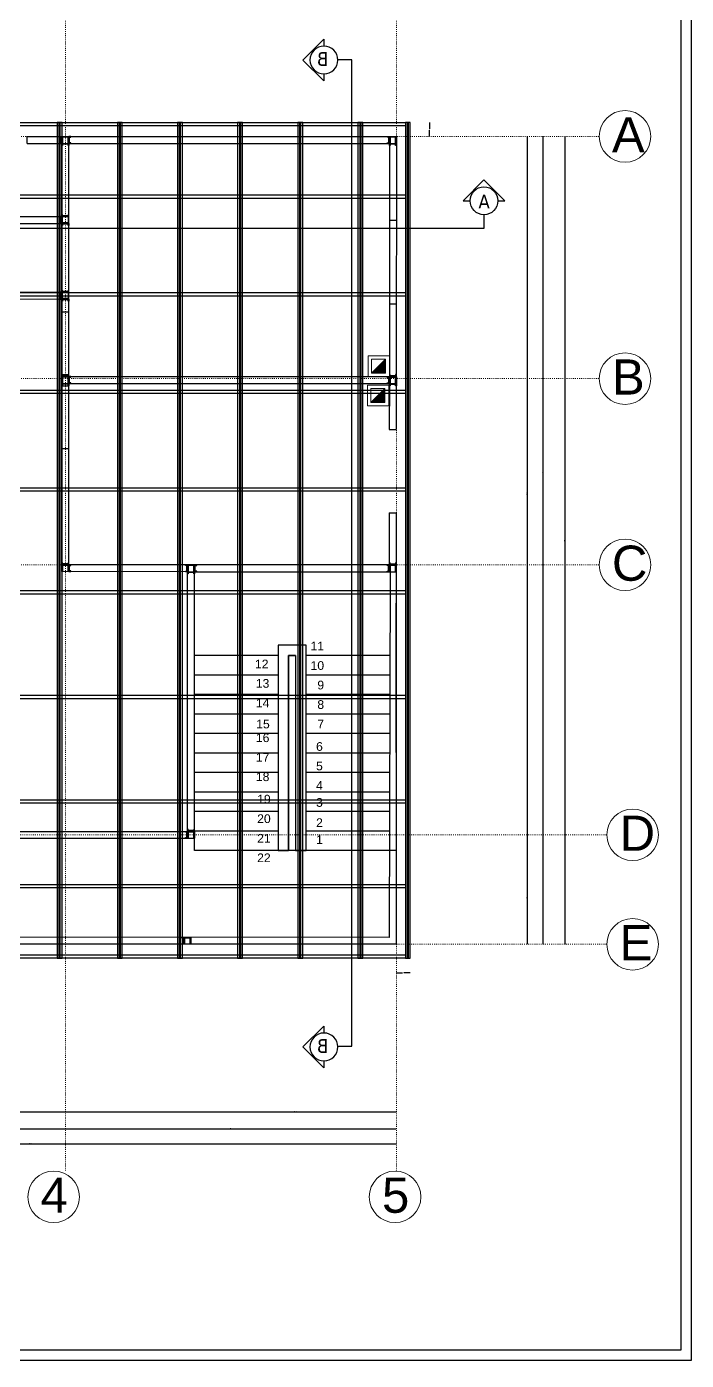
# Model space of a CAD drawing. Header units: centimetres. Extents: x -373760 to 14750, y -122502 to 29584.
# Drawn here: x -265276 to -255811, y -86589 to -67440 of the extents above; entities that cross this region are included whole.
import ezdxf

# ---------------------------------------------------------------- set-up
doc = ezdxf.new("R2010")
doc.units = ezdxf.units.CM
doc.linetypes.add('ACAD_ISO03W100', pattern=[30, 12, -18])
for name, color, linetype, lineweight in [('AKSLAR-P', 211, 'Continuous', 9), ('DOGRAMA', 4, 'Continuous', 20), ('duvar', 10, 'Continuous', 25), ('KESİT CIZGILERİ-P', 35, 'Continuous', 25), ('Ölçü iç KGK', 124, 'Continuous', 20)]:
    doc.layers.add(name, color=color, linetype=linetype, lineweight=lineweight)
for name, color, linetype in [('CER', 4, 'Continuous'), ('dog', 30, 'Continuous'), ('Kolon', 7, 'Continuous'), ('LCAD_ROOF', 3, 'Continuous'), ('MERDİVEN1', 9, 'Continuous')]:
    doc.layers.add(name, color=color, linetype=linetype)
doc.styles.add('15 LİK', font='tahoma.ttf', dxfattribs={"height": 15})
doc.styles.get("Standard").update_dxf_attribs({"font": 'arial.ttf'})
doc.dimstyles.new('Aydın İç Ölçü', dxfattribs={"dimtxt": 7, "dimasz": 3, "dimexe": 0.18, "dimexo": 0.0625, "dimgap": 1, "dimtad": 0, "dimdec": 0, "dimzin": 0, "dimdsep": 46, "dimtxsty": 'Standard', "dimblk": 'DOT', "dimcen": 1, "dimse1": 1, "dimse2": 1, "dimclrd": 256, "dimclrt": 6, "dimadec": 0, "dimazin": 0, "dimtfac": 1, "dimtdec": 0, "dimtix": 1, "dimtofl": 0, "dimtmove": 0, "dimatfit": 3, "dimldrblk": 'DOT', "dimfxl": 1, "dimtolj": 1, "dimtzin": 0, "dimarcsym": 0})
doc.dimstyles.new('aydın ölçü', dxfattribs={"dimtxt": 10, "dimasz": 2.5, "dimexe": 5, "dimexo": 5, "dimtad": 1, "dimdec": 0, "dimtxsty": 'Standard', "dimblk": 'ARCHTICK', "dimcen": 2.5, "dimse1": 1, "dimse2": 1, "dimadec": 0, "dimazin": 0, "dimtfac": 1, "dimtdec": 0, "dimtix": 1, "dimtmove": 0, "dimatfit": 3, "dimfxl": 5, "dimfxlon": 1, "dimarcsym": 0})

# ---------------------------------------------------------------- blocks, each defined once
blk = doc.blocks.new('kesita')
at = {"layer": 'KESİT CIZGILERİ-P'}
blk.add_lwpolyline([(16511.7, 1791.7), (16521.7, 1791.7), (16491.7, 1821.7), (16461.7, 1791.7), (16471.7, 1791.7)], dxfattribs=at)
blk.add_lwpolyline([(16511.7, 1791.7), (16521.7, 1791.7), (16491.7, 1821.7), (16461.7, 1791.7), (16471.7, 1791.7)], dxfattribs=at)
blk.add_circle((16491.7, 1791.7), 20, dxfattribs=at)
blk.add_circle((16491.7, 1791.7), 20, dxfattribs=at)
at = {"layer": 'KESİT CIZGILERİ-P', "insert": (16483.4, 1781.9), "char_height": 20, "attachment_point": 7, "style": '15 LİK'}
blk.add_mtext('A', dxfattribs=at)
blk = doc.blocks.new('kesitbb')
at = {"layer": 'KESİT CIZGILERİ-P'}
blk.add_lwpolyline([(17811.9, 1789.3), (17821.9, 1789.3), (17791.9, 1819.3), (17761.9, 1789.3), (17771.9, 1789.3)], dxfattribs=at)
blk.add_lwpolyline([(17811.9, 1789.3), (17821.9, 1789.3), (17791.9, 1819.3), (17761.9, 1789.3), (17771.9, 1789.3)], dxfattribs=at)
blk.add_circle((17791.9, 1789.3), 20, dxfattribs=at)
blk.add_circle((17791.9, 1789.3), 20, dxfattribs=at)
at = {"layer": 'KESİT CIZGILERİ-P', "insert": (17784, 1778.3), "char_height": 20, "attachment_point": 7, "style": '15 LİK'}
blk.add_mtext('A', dxfattribs=at)
blk = doc.blocks.new('fgwefgweg')
at = {"layer": 'KESİT CIZGILERİ-P'}
blk.add_lwpolyline([(17791.9, 1769.3), (17791.9, 1749.3), (16491.7, 1749.3), (16491.7, 1769.5)], dxfattribs=at)
at = {"layer": 'MERDİVEN1'}
for name in ['kesita', 'kesitbb']:
    blk.add_blockref(name, (0, 0), dxfattribs=at)
blk = doc.blocks.new('kesit1')
at = {"layer": 'KESİT CIZGILERİ-P'}
blk.add_lwpolyline([(17117.7, 2365.5), (17117.7, 2355.5), (17147.7, 2385.5), (17117.7, 2415.5), (17117.7, 2405.5)], dxfattribs=at)
blk.add_lwpolyline([(17117.7, 2365.5), (17117.7, 2355.5), (17147.7, 2385.5), (17117.7, 2415.5), (17117.7, 2405.5)], dxfattribs=at)
blk.add_circle((17117.7, 2385.5), 20, dxfattribs=at)
blk.add_circle((17117.7, 2385.5), 20, dxfattribs=at)
at = {"layer": 'KESİT CIZGILERİ-P', "insert": (17111.5, 2376.9), "char_height": 20, "attachment_point": 7, "style": '15 LİK'}
blk.add_mtext('B', dxfattribs=at)
blk.add_mtext('B', dxfattribs=at)
blk = doc.blocks.new('jhgjghjgh')
at = {"layer": 'KESİT CIZGILERİ-P'}
blk.add_lwpolyline([(-2651.1, 3378.6), (-2671.1, 3378.6), (-2671.1, 4794.6), (-2650.9, 4794.6)], dxfattribs=at)
at = {"layer": 'MERDİVEN1'}
for p in [(-19748.9, 2408.9), (-19748.9, 991.8)]:
    blk.add_blockref('kesit1', p, dxfattribs=at)
blk = doc.blocks.new('FDGFDGFDGF')
at = {"layer": 'DOGRAMA'}
blk.add_hatch(color=256, dxfattribs=at).paths.add_polyline_path([(-13051.7, -9217.1), (-13031.7, -9217.1), (-13031.7, -9197.1)])
blk.add_line((-13051.7, -9217.1), (-13031.7, -9197.1), dxfattribs=at)
for points in [[(-13026.1, -9222.1), (-13026.1, -9192.1), (-13056.7, -9192.1), (-13056.7, -9222.1)], [(-13031.7, -9217.1), (-13031.7, -9197.1), (-13051.7, -9197.1), (-13051.7, -9217.1)]]:
    blk.add_lwpolyline(points, close=True, dxfattribs=at)
blk = doc.blocks.new('_ArchTick')
at = {"color": 0, "linetype": 'ByBlock', "const_width": 0.15}
blk.add_lwpolyline([(-0.5, -0.5), (0.5, 0.5)], dxfattribs=at)
blk = doc.blocks.new('*D526')
at = {"layer": 'Defpoints', "color": 0, "ltscale": 0.45, "transparency": 16777216}
for p in [(-262867, -79269), (-270471, -80615), (-262867, -83021)]:
    blk.add_point(p, dxfattribs=at)
at = {"layer": 'Ölçü iç KGK', "color": 0, "lineweight": -2, "ltscale": 0.45, "transparency": 16777216}
blk.add_line((-270471, -83021), (-262867, -83021), dxfattribs=at)
at = {"layer": 'Ölçü iç KGK', "color": 0, "lineweight": -2, "ltscale": 0.45, "transparency": 16777216, "xscale": 2.5, "yscale": 2.5, "zscale": 2.5, "rotation": 180}
blk.add_blockref('_ArchTick', (-270471, -83021), dxfattribs=at)
at = {"layer": 'Ölçü iç KGK', "color": 0, "lineweight": -2, "ltscale": 0.45, "transparency": 16777216, "xscale": 2.5, "yscale": 2.5, "zscale": 2.5}
blk.add_blockref('_ArchTick', (-262867, -83021), dxfattribs=at)
at = {"layer": 'Ölçü iç KGK', "color": 0, "lineweight": -2, "ltscale": 0.45, "transparency": 16777216, "insert": (-266669, -83015), "char_height": 10, "attachment_point": 5}
blk.add_mtext('7604', dxfattribs=at)
blk = doc.blocks.new('*D527')
at = {"layer": 'Defpoints', "color": 0, "ltscale": 0.45, "transparency": 16777216}
for p in [(-262867, -79269), (-259972, -83021), (-259972, -83021)]:
    blk.add_point(p, dxfattribs=at)
at = {"layer": 'Ölçü iç KGK', "color": 0, "lineweight": -2, "ltscale": 0.45, "transparency": 16777216}
blk.add_line((-262867, -83021), (-259972, -83021), dxfattribs=at)
at = {"layer": 'Ölçü iç KGK', "color": 0, "lineweight": -2, "ltscale": 0.45, "transparency": 16777216, "xscale": 2.5, "yscale": 2.5, "zscale": 2.5, "rotation": 180}
blk.add_blockref('_ArchTick', (-262867, -83021), dxfattribs=at)
at = {"layer": 'Ölçü iç KGK', "color": 0, "lineweight": -2, "ltscale": 0.45, "transparency": 16777216, "xscale": 2.5, "yscale": 2.5, "zscale": 2.5}
blk.add_blockref('_ArchTick', (-259972, -83021), dxfattribs=at)
at = {"layer": 'Ölçü iç KGK', "color": 0, "lineweight": -2, "ltscale": 0.45, "transparency": 16777216, "insert": (-261419, -83015), "char_height": 10, "attachment_point": 5}
blk.add_mtext('2895', dxfattribs=at)
blk = doc.blocks.new('*D536')
at = {"layer": 'Defpoints', "color": 0, "ltscale": 0.45, "transparency": 16777216}
for p in [(-266271, -83265), (-264721, -83265), (-264721, -83265)]:
    blk.add_point(p, dxfattribs=at)
at = {"layer": 'Ölçü iç KGK', "color": 0, "lineweight": -2, "ltscale": 0.45, "transparency": 16777216}
blk.add_line((-266271, -83265), (-264721, -83265), dxfattribs=at)
at = {"layer": 'Ölçü iç KGK', "color": 0, "lineweight": -2, "ltscale": 0.45, "transparency": 16777216, "xscale": 2.5, "yscale": 2.5, "zscale": 2.5, "rotation": 180}
blk.add_blockref('_ArchTick', (-266271, -83265), dxfattribs=at)
at = {"layer": 'Ölçü iç KGK', "color": 0, "lineweight": -2, "ltscale": 0.45, "transparency": 16777216, "xscale": 2.5, "yscale": 2.5, "zscale": 2.5}
blk.add_blockref('_ArchTick', (-264721, -83265), dxfattribs=at)
at = {"layer": 'Ölçü iç KGK', "color": 0, "lineweight": -2, "ltscale": 0.45, "transparency": 16777216, "insert": (-265496, -83260), "char_height": 10, "attachment_point": 5}
blk.add_mtext('1550', dxfattribs=at)
blk = doc.blocks.new('*D537')
at = {"layer": 'Defpoints', "color": 0, "ltscale": 0.45, "transparency": 16777216}
for p in [(-264721, -83265), (-259972, -83265), (-259972, -83265)]:
    blk.add_point(p, dxfattribs=at)
at = {"layer": 'Ölçü iç KGK', "color": 0, "lineweight": -2, "ltscale": 0.45, "transparency": 16777216}
blk.add_line((-264721, -83265), (-259972, -83265), dxfattribs=at)
at = {"layer": 'Ölçü iç KGK', "color": 0, "lineweight": -2, "ltscale": 0.45, "transparency": 16777216, "xscale": 2.5, "yscale": 2.5, "zscale": 2.5, "rotation": 180}
blk.add_blockref('_ArchTick', (-264721, -83265), dxfattribs=at)
at = {"layer": 'Ölçü iç KGK', "color": 0, "lineweight": -2, "ltscale": 0.45, "transparency": 16777216, "xscale": 2.5, "yscale": 2.5, "zscale": 2.5}
blk.add_blockref('_ArchTick', (-259972, -83265), dxfattribs=at)
at = {"layer": 'Ölçü iç KGK', "color": 0, "lineweight": -2, "ltscale": 0.45, "transparency": 16777216, "insert": (-262346, -83260), "char_height": 10, "attachment_point": 5}
blk.add_mtext('4749', dxfattribs=at)
blk = doc.blocks.new('*D538')
at = {"layer": 'Defpoints', "color": 0, "ltscale": 0.45, "transparency": 16777216}
for p in [(-259972, -83480), (-270471, -83589), (-259972, -83589)]:
    blk.add_point(p, dxfattribs=at)
at = {"layer": 'Ölçü iç KGK', "color": 0, "lineweight": -2, "ltscale": 0.45, "transparency": 16777216}
blk.add_line((-270471, -83480), (-259972, -83480), dxfattribs=at)
at = {"layer": 'Ölçü iç KGK', "color": 0, "lineweight": -2, "ltscale": 0.45, "transparency": 16777216, "xscale": 2.5, "yscale": 2.5, "zscale": 2.5, "rotation": 180}
blk.add_blockref('_ArchTick', (-270471, -83480), dxfattribs=at)
at = {"layer": 'Ölçü iç KGK', "color": 0, "lineweight": -2, "ltscale": 0.45, "transparency": 16777216, "xscale": 2.5, "yscale": 2.5, "zscale": 2.5}
blk.add_blockref('_ArchTick', (-259972, -83480), dxfattribs=at)
at = {"layer": 'Ölçü iç KGK', "color": 0, "lineweight": -2, "ltscale": 0.45, "transparency": 16777216, "insert": (-265221, -83474), "char_height": 10, "attachment_point": 5}
blk.add_mtext('10499', dxfattribs=at)
blk = doc.blocks.new('*D539')
at = {"layer": 'Defpoints', "color": 0, "ltscale": 0.45, "transparency": 16777216}
for p in [(-258064, -69015), (-259973, -79269), (-258095, -79269)]:
    blk.add_point(p, dxfattribs=at)
at = {"layer": 'Ölçü iç KGK', "color": 0, "lineweight": -2, "ltscale": 0.45, "transparency": 16777216}
blk.add_line((-258095, -69015), (-258095, -79269), dxfattribs=at)
at = {"layer": 'Ölçü iç KGK', "color": 0, "lineweight": -2, "ltscale": 0.45, "transparency": 16777216, "xscale": 2.5, "yscale": 2.5, "zscale": 2.5}
for p, rotation in [((-258095, -69015), 90), ((-258095, -79269), 270)]:
    blk.add_blockref('_ArchTick', p, dxfattribs=dict(at, rotation=rotation))
at = {"layer": 'Ölçü iç KGK', "color": 0, "lineweight": -2, "ltscale": 0.45, "transparency": 16777216, "insert": (-258100, -74142), "char_height": 10, "attachment_point": 5, "rotation": 90}
blk.add_mtext('10253', dxfattribs=at)
blk = doc.blocks.new('*D540')
at = {"layer": 'Defpoints', "color": 0, "ltscale": 0.45, "transparency": 16777216}
for p in [(-259973, -79269), (-258095, -80615), (-258095, -80615)]:
    blk.add_point(p, dxfattribs=at)
at = {"layer": 'Ölçü iç KGK', "color": 0, "lineweight": -2, "ltscale": 0.45, "transparency": 16777216}
blk.add_line((-258095, -79269), (-258095, -80615), dxfattribs=at)
at = {"layer": 'Ölçü iç KGK', "color": 0, "lineweight": -2, "ltscale": 0.45, "transparency": 16777216, "xscale": 2.5, "yscale": 2.5, "zscale": 2.5}
for p, rotation in [((-258095, -79269), 90), ((-258095, -80615), 270)]:
    blk.add_blockref('_ArchTick', p, dxfattribs=dict(at, rotation=rotation))
at = {"layer": 'Ölçü iç KGK', "color": 0, "lineweight": -2, "ltscale": 0.45, "transparency": 16777216, "insert": (-258100, -79942), "char_height": 10, "attachment_point": 5, "rotation": 90}
blk.add_mtext('1347', dxfattribs=at)
blk = doc.blocks.new('*D541')
at = {"layer": 'Defpoints', "color": 0, "ltscale": 0.45, "transparency": 16777216}
for p in [(-257828, -69015), (-257868, -72494), (-257828, -72494)]:
    blk.add_point(p, dxfattribs=at)
at = {"layer": 'Ölçü iç KGK', "color": 0, "lineweight": -2, "ltscale": 0.45, "transparency": 16777216}
blk.add_line((-257868, -69015), (-257868, -72494), dxfattribs=at)
at = {"layer": 'Ölçü iç KGK', "color": 0, "lineweight": -2, "ltscale": 0.45, "transparency": 16777216, "xscale": 2.5, "yscale": 2.5, "zscale": 2.5}
for p, rotation in [((-257868, -69015), 90), ((-257868, -72494), 270)]:
    blk.add_blockref('_ArchTick', p, dxfattribs=dict(at, rotation=rotation))
at = {"layer": 'Ölçü iç KGK', "color": 0, "lineweight": -2, "ltscale": 0.45, "transparency": 16777216, "insert": (-257874, -70754), "char_height": 10, "attachment_point": 5, "rotation": 90}
blk.add_mtext('3478', dxfattribs=at)
blk = doc.blocks.new('*D542')
at = {"layer": 'Defpoints', "color": 0, "ltscale": 0.45, "transparency": 16777216}
for p in [(-257828, -72494), (-257868, -75167), (-257868, -75167)]:
    blk.add_point(p, dxfattribs=at)
at = {"layer": 'Ölçü iç KGK', "color": 0, "lineweight": -2, "ltscale": 0.45, "transparency": 16777216}
blk.add_line((-257868, -72494), (-257868, -75167), dxfattribs=at)
at = {"layer": 'Ölçü iç KGK', "color": 0, "lineweight": -2, "ltscale": 0.45, "transparency": 16777216, "xscale": 2.5, "yscale": 2.5, "zscale": 2.5}
for p, rotation in [((-257868, -72494), 90), ((-257868, -75167), 270)]:
    blk.add_blockref('_ArchTick', p, dxfattribs=dict(at, rotation=rotation))
at = {"layer": 'Ölçü iç KGK', "color": 0, "lineweight": -2, "ltscale": 0.45, "transparency": 16777216, "insert": (-257874, -73830), "char_height": 10, "attachment_point": 5, "rotation": 90}
blk.add_mtext('2674', dxfattribs=at)
blk = doc.blocks.new('*D543')
at = {"layer": 'Defpoints', "color": 0, "ltscale": 0.45, "transparency": 16777216}
for p in [(-257868, -75167), (-257868, -79044), (-257868, -79044)]:
    blk.add_point(p, dxfattribs=at)
at = {"layer": 'Ölçü iç KGK', "color": 0, "lineweight": -2, "ltscale": 0.45, "transparency": 16777216}
blk.add_line((-257868, -75167), (-257868, -79044), dxfattribs=at)
at = {"layer": 'Ölçü iç KGK', "color": 0, "lineweight": -2, "ltscale": 0.45, "transparency": 16777216, "xscale": 2.5, "yscale": 2.5, "zscale": 2.5}
for p, rotation in [((-257868, -75167), 90), ((-257868, -79044), 270)]:
    blk.add_blockref('_ArchTick', p, dxfattribs=dict(at, rotation=rotation))
at = {"layer": 'Ölçü iç KGK', "color": 0, "lineweight": -2, "ltscale": 0.45, "transparency": 16777216, "insert": (-257874, -77105), "char_height": 10, "attachment_point": 5, "rotation": 90}
blk.add_mtext('3877', dxfattribs=at)
blk = doc.blocks.new('*D544')
at = {"layer": 'Defpoints', "color": 0, "ltscale": 0.45, "transparency": 16777216}
for p in [(-257868, -79044), (-257868, -80615), (-257868, -80615)]:
    blk.add_point(p, dxfattribs=at)
at = {"layer": 'Ölçü iç KGK', "color": 0, "lineweight": -2, "ltscale": 0.45, "transparency": 16777216}
blk.add_line((-257868, -79044), (-257868, -80615), dxfattribs=at)
at = {"layer": 'Ölçü iç KGK', "color": 0, "lineweight": -2, "ltscale": 0.45, "transparency": 16777216, "xscale": 2.5, "yscale": 2.5, "zscale": 2.5}
for p, rotation in [((-257868, -79044), 90), ((-257868, -80615), 270)]:
    blk.add_blockref('_ArchTick', p, dxfattribs=dict(at, rotation=rotation))
at = {"layer": 'Ölçü iç KGK', "color": 0, "lineweight": -2, "ltscale": 0.45, "transparency": 16777216, "insert": (-257874, -79829), "char_height": 10, "attachment_point": 5, "rotation": 90}
blk.add_mtext('1572', dxfattribs=at)
blk = doc.blocks.new('*D545')
at = {"layer": 'Defpoints', "color": 0, "ltscale": 0.45, "transparency": 16777216}
for p in [(-257485, -69015), (-257554, -80615), (-257485, -80615)]:
    blk.add_point(p, dxfattribs=at)
at = {"layer": 'Ölçü iç KGK', "color": 0, "lineweight": -2, "ltscale": 0.45, "transparency": 16777216}
blk.add_line((-257554, -69015), (-257554, -80615), dxfattribs=at)
at = {"layer": 'Ölçü iç KGK', "color": 0, "lineweight": -2, "ltscale": 0.45, "transparency": 16777216, "xscale": 2.5, "yscale": 2.5, "zscale": 2.5}
for p, rotation in [((-257554, -69015), 90), ((-257554, -80615), 270)]:
    blk.add_blockref('_ArchTick', p, dxfattribs=dict(at, rotation=rotation))
at = {"layer": 'Ölçü iç KGK', "color": 0, "lineweight": -2, "ltscale": 0.45, "transparency": 16777216, "insert": (-257560, -74815), "char_height": 10, "attachment_point": 5, "rotation": 90}
blk.add_mtext('11600', dxfattribs=at)
blk = doc.blocks.new('_Dot')
at = {"color": 0, "linetype": 'ByBlock', "lineweight": -2}
blk.add_line((-0.5, 0), (-1, 0), dxfattribs=at)
at = {"color": 0, "linetype": 'ByBlock', "const_width": 0.5}
blk.add_lwpolyline([(-0.25, 0, 1), (0.25, 0, 1)], format="xyb", close=True, dxfattribs=at)
blk = doc.blocks.new('*D550')
at = {"layer": 'Defpoints', "color": 0, "ltscale": 0.45, "transparency": 16777216}
for p in [(-259972, -80815), (-259773, -80815), (-259773, -81026)]:
    blk.add_point(p, dxfattribs=at)
at = {"layer": 'Ölçü iç KGK', "lineweight": -2, "ltscale": 0.45, "transparency": 16777216}
for p, q in [((-259969, -81026), (-259881, -81026)), ((-259776, -81026), (-259864, -81026))]:
    blk.add_line(p, q, dxfattribs=at)
at = {"layer": 'Ölçü iç KGK', "lineweight": -2, "ltscale": 0.45, "transparency": 16777216, "xscale": 3, "yscale": 3, "zscale": 3, "rotation": 180}
blk.add_blockref('_Dot', (-259972, -81026), dxfattribs=at)
at = {"layer": 'Ölçü iç KGK', "lineweight": -2, "ltscale": 0.45, "transparency": 16777216, "xscale": 3, "yscale": 3, "zscale": 3}
blk.add_blockref('_Dot', (-259773, -81026), dxfattribs=at)
at = {"layer": 'Ölçü iç KGK', "color": 6, "lineweight": -2, "ltscale": 0.45, "transparency": 16777216, "insert": (-259872, -81026), "char_height": 7, "attachment_point": 5}
blk.add_mtext('\\A1;199', dxfattribs=at)
blk = doc.blocks.new('*D551')
at = {"layer": 'Defpoints', "color": 0, "ltscale": 0.45, "transparency": 16777216}
for p in [(-259773, -68815), (-259494, -68815), (-259773, -69015)]:
    blk.add_point(p, dxfattribs=at)
at = {"layer": 'Ölçü iç KGK', "lineweight": -2, "ltscale": 0.45, "transparency": 16777216}
for p, q in [((-259494, -68818), (-259494, -68907)), ((-259494, -69012), (-259494, -68924))]:
    blk.add_line(p, q, dxfattribs=at)
at = {"layer": 'Ölçü iç KGK', "lineweight": -2, "ltscale": 0.45, "transparency": 16777216, "xscale": 3, "yscale": 3, "zscale": 3}
for p, rotation in [((-259494, -68815), 90), ((-259494, -69015), 270)]:
    blk.add_blockref('_Dot', p, dxfattribs=dict(at, rotation=rotation))
at = {"layer": 'Ölçü iç KGK', "color": 6, "lineweight": -2, "ltscale": 0.45, "transparency": 16777216, "insert": (-259494, -68915), "char_height": 7, "attachment_point": 5, "rotation": 90}
blk.add_mtext('\\A1;200', dxfattribs=at)

msp = doc.modelspace()

# ---------------------------------------------------------------- linework, layer by layer
at = {"layer": 'AKSLAR-P', "linetype": 'ACAD_ISO03W100'}
for p, q in [((-264721.05, -66063.45), (-264721.05, -83872.12)), ((-259971.72, -66063.45), (-259971.72, -83872.12)), ((-273937.94, -69015.34), (-257060.43, -69015.34)), ((-273937.94, -72493.52), (-257060.43, -72493.52)), ((-273937.94, -75167.02), (-257060.43, -75167.02)), ((-273827.94, -79043.54), (-256950.43, -79043.54)), ((-273828.78, -80615.34), (-256951.27, -80615.34))]:
    msp.add_line(p, q, dxfattribs=at)
at = {"layer": 'AKSLAR-P', "color": 30, "linetype": 'ACAD_ISO03W100', "true_color": 0xf26722}
msp.add_lwpolyline([(-270671.09, -68815.34), (-259772.56, -68815.34), (-259772.56, -80815.34), (-270671.09, -80815.34)], close=True, dxfattribs=at)
at = {"layer": 'AKSLAR-P'}
for centre in [(-256690.21, -69015.34), (-256690.21, -72493.52), (-256690.21, -75167.02), (-256580.21, -79043.54), (-256581.05, -80615.34), (-264889.16, -84241.9), (-259989.83, -84241.9)]:
    msp.add_circle(centre, 370.22, dxfattribs=at)
at = {"layer": 'CER', "color": 2}
for points in [[(-275677.11, -86588.86), (-255735.58, -86588.86), (-255735.58, -56588.86), (-275677.11, -56588.86)], [(-275527.11, -86438.86), (-255885.58, -86438.86), (-255885.58, -56738.86), (-275527.11, -56738.86)]]:
    msp.add_lwpolyline(points, close=True, dxfattribs=at)
at = {"layer": 'dog'}
msp.add_lwpolyline([(-261417.08, -79268.61), (-261267.08, -79268.61), (-261267.08, -76468.61), (-261267.08, -76318.61), (-261517.08, -76318.61), (-261667.08, -76318.61), (-261667.08, -79268.61), (-261517.08, -79268.61), (-261517.08, -76468.61), (-261417.08, -76468.61)], close=True, dxfattribs=at)
at = {"layer": 'duvar', "lineweight": -2, "ltscale": 0.5}
for p, q in [((-265271.39, -69115.34), (-265271.39, -69015.34)), ((-264801.05, -70264.64), (-264801.05, -70164.64)), ((-260071.91, -70217.71), (-259971.88, -70217.73)), ((-264801.88, -71351.17), (-264801.88, -71251.17)), ((-260072.07, -71417.71), (-259972.04, -71417.73)), ((-264771.05, -71534.25), (-264671.05, -71534.25)), ((-264771.05, -72434.25), (-264671.05, -72434.25)), ((-264771.05, -72594.25), (-264671.05, -72594.25)), ((-260072.37, -73222.14), (-259972.29, -73222.16)), ((-264771.05, -73494.25), (-264671.05, -73494.25)), ((-260072.53, -74422.14), (-259972.45, -74422.16))]:
    msp.add_line(p, q, dxfattribs=at)
at = {"layer": 'duvar'}
for p, q in [((-265271.39, -69115.34), (-264771.05, -69115.34)), ((-264771.05, -70164.64), (-264771.05, -69015.34)), ((-264671.05, -71342.99), (-264671.05, -69015.34)), ((-264671.05, -69115.34), (-259971.74, -69115.34)), ((-260071.72, -69015.34), (-260071.9, -70217.71)), ((-266071.08, -70164.64), (-264801.05, -70164.64)), ((-266071.08, -70264.64), (-264801.05, -70264.64)), ((-264801.05, -70164.64), (-264771.05, -70164.64)), ((-264801.05, -70264.64), (-264771.05, -70264.64)), ((-264771.05, -71342.99), (-264771.05, -70264.64)), ((-260071.89, -70217.71), (-260072.23, -72465.27)), ((-266201.07, -71347.73), (-264771.88, -71352.33)), ((-266071.08, -71248.04), (-264801.88, -71252.54)), ((-264801.88, -71251.1), (-264770.83, -71251.18)), ((-264801.88, -71351.1), (-264771.07, -71351.18)), ((-264771.05, -72434.25), (-264771.05, -71342.99)), ((-264671.05, -72434.25), (-264671.05, -71342.99)), ((-264771.05, -72594.25), (-264771.05, -72435.3)), ((-264671.05, -72594.25), (-264671.05, -72564.25)), ((-260072.25, -72564.25), (-260072.35, -73222.14)), ((-264771.05, -75264.52), (-264771.05, -72594.25)), ((-264671.05, -75264.57), (-264671.05, -72594.25)), ((-260072.53, -74422.14), (-260072.63, -75166.5)), ((-260072.63, -75166.5), (-264771.05, -75164.52)), ((-262988.47, -75265.31), (-264771.05, -75264.52)), ((-262967.08, -78993.7), (-262967.08, -75265.46)), ((-262919.65, -75266.16), (-259972.56, -75266.77)), ((-262867.08, -79268.61), (-262867.08, -75266.31)), ((-260058.58, -75269.52), (-260074.06, -80515.61)), ((-259971.74, -80014.87), (-259972.54, -75716.78)), ((-261517.08, -76468.61), (-261517.08, -79268.61)), ((-261417.08, -76468.61), (-261417.08, -79268.61)), ((-266241.08, -78993.54), (-262967.08, -78993.54)), ((-266241.08, -79093.54), (-262867.08, -79093.54)), ((-260074.06, -80515.61), (-270371.09, -80514.9))]:
    msp.add_line(p, q, dxfattribs=at)
for points in [[(-259972.56, -75267.67), (-259972.56, -80615.34), (-270471.09, -80615.34), (-270471.09, -69015.34)], [(-265271.39, -69015.34), (-259971.72, -69015.34), (-259972.17, -72435.3)], [(-259972.04, -71417.73), (-259972.29, -73222.16)], [(-264771.05, -72464.25), (-259972.18, -72464.25)], [(-264771.05, -72564.25), (-259972.2, -72564.25)], [(-259972.45, -74422.16), (-259972.56, -75267.67)], [(-261667.08, -76468.61), (-262867.08, -76468.61)], [(-261417.08, -76468.61), (-261517.08, -76468.61)], [(-260067.08, -76468.61), (-261267.08, -76468.61)], [(-261667.08, -76748.61), (-262867.08, -76748.61)], [(-260067.08, -76748.61), (-261267.08, -76748.61)], [(-261667.08, -77028.61), (-262867.08, -77028.61)], [(-260067.08, -77028.61), (-261267.08, -77028.61)], [(-261667.08, -77308.61), (-262867.08, -77308.61)], [(-260067.08, -77308.61), (-261267.08, -77308.61)], [(-261667.08, -77588.61), (-262867.08, -77588.61)], [(-260067.08, -77588.61), (-261267.08, -77588.61)], [(-261667.08, -77868.61), (-262867.08, -77868.61)], [(-260067.08, -77868.61), (-261267.08, -77868.61)], [(-261667.08, -78148.61), (-262867.08, -78148.61)], [(-260067.08, -78148.61), (-261267.08, -78148.61)], [(-261667.08, -78428.61), (-262867.08, -78428.61)], [(-260067.08, -78428.61), (-261267.08, -78428.61)], [(-261667.08, -78708.61), (-262867.08, -78708.61)], [(-260067.08, -78708.61), (-261267.08, -78708.61)], [(-261667.08, -78988.61), (-262867.08, -78988.61)], [(-260067.08, -78988.61), (-261267.08, -78988.61)], [(-261417.08, -79268.61), (-262867.08, -79268.61)], [(-259972.56, -79268.61), (-261417.08, -79268.61)]]:
    msp.add_lwpolyline(points, dxfattribs=at)
at = {"layer": 'Kolon', "ltscale": 0.8}
for points in [[(-264801.05, -69025.34), (-264801.05, -69015.34), (-264771.05, -69015.34), (-264771.05, -69115.34), (-264801.05, -69115.34), (-264801.05, -69105.34), (-264781.05, -69105.34), (-264781.05, -69025.34), (-264801.05, -69025.34)], [(-264761.05, -69115.34), (-264771.05, -69115.34), (-264771.05, -69015.34), (-264671.05, -69015.34), (-264671.05, -69115.34), (-264681.05, -69115.34), (-264681.05, -69025.34), (-264761.05, -69025.34), (-264761.05, -69115.34)], [(-264761.05, -69145.34), (-264771.05, -69145.34), (-264771.05, -69115.34), (-264671.05, -69115.34), (-264671.05, -69145.34), (-264681.05, -69145.34), (-264681.05, -69125.34), (-264761.05, -69125.34), (-264761.05, -69145.34)], [(-264641.05, -69025.34), (-264641.05, -69015.34), (-264671.05, -69015.34), (-264671.05, -69115.34), (-264641.05, -69115.34), (-264641.05, -69105.34), (-264661.05, -69105.34), (-264661.05, -69025.34), (-264641.05, -69025.34)], [(-260101.74, -69025.34), (-260101.74, -69015.34), (-260071.74, -69015.34), (-260071.74, -69115.34), (-260101.74, -69115.34), (-260101.74, -69105.34), (-260081.74, -69105.34), (-260081.74, -69025.34), (-260101.74, -69025.34)], [(-260061.74, -69115.34), (-260071.74, -69115.34), (-260071.74, -69015.34), (-259971.74, -69015.34), (-259971.74, -69115.34), (-259981.74, -69115.34), (-259981.74, -69025.34), (-260061.74, -69025.34), (-260061.74, -69115.34)], [(-260061.74, -69145.34), (-260071.74, -69145.34), (-260071.74, -69115.34), (-259971.74, -69115.34), (-259971.74, -69145.34), (-259981.74, -69145.34), (-259981.74, -69125.34), (-260061.74, -69125.34), (-260061.74, -69145.34)], [(-264801.05, -70254.64), (-264801.05, -70264.64), (-264771.05, -70264.64), (-264771.05, -70164.64), (-264801.05, -70164.64), (-264801.05, -70174.64), (-264781.05, -70174.64), (-264781.05, -70254.64), (-264801.05, -70254.64)], [(-264761.05, -70134.64), (-264771.05, -70134.64), (-264771.05, -70164.64), (-264671.05, -70164.64), (-264671.05, -70134.64), (-264681.05, -70134.64), (-264681.05, -70154.64), (-264761.05, -70154.64), (-264761.05, -70134.64)], [(-264761.05, -70164.64), (-264771.05, -70164.64), (-264771.05, -70264.64), (-264671.05, -70264.64), (-264671.05, -70164.64), (-264681.05, -70164.64), (-264681.05, -70254.64), (-264761.05, -70254.64), (-264761.05, -70164.64)], [(-264761.05, -70294.64), (-264771.05, -70294.64), (-264771.05, -70264.64), (-264671.05, -70264.64), (-264671.05, -70294.64), (-264681.05, -70294.64), (-264681.05, -70274.64), (-264761.05, -70274.64), (-264761.05, -70294.64)], [(-264761.88, -71221.17), (-264771.88, -71221.17), (-264771.88, -71251.17), (-264671.88, -71251.17), (-264671.88, -71221.17), (-264681.88, -71221.17), (-264681.88, -71241.17), (-264761.88, -71241.17), (-264761.88, -71221.17)], [(-264801.88, -71341.17), (-264801.88, -71351.17), (-264771.88, -71351.17), (-264771.88, -71251.17), (-264801.88, -71251.17), (-264801.88, -71261.17), (-264781.88, -71261.17), (-264781.88, -71341.17), (-264801.88, -71341.17)], [(-264761.88, -71251.17), (-264771.88, -71251.17), (-264771.88, -71351.17), (-264671.88, -71351.17), (-264671.88, -71251.17), (-264681.88, -71251.17), (-264681.88, -71341.17), (-264761.88, -71341.17), (-264761.88, -71251.17)], [(-264761.88, -71381.17), (-264771.88, -71381.17), (-264771.88, -71351.17), (-264671.88, -71351.17), (-264671.88, -71381.17), (-264681.88, -71381.17), (-264681.88, -71361.17), (-264761.88, -71361.17), (-264761.88, -71381.17)], [(-264761.05, -72434.25), (-264771.05, -72434.25), (-264771.05, -72464.25), (-264671.05, -72464.25), (-264671.05, -72434.25), (-264681.05, -72434.25), (-264681.05, -72454.25), (-264761.05, -72454.25), (-264761.05, -72434.25)], [(-264761.05, -72564.25), (-264771.05, -72564.25), (-264771.05, -72464.25), (-264671.05, -72464.25), (-264671.05, -72564.25), (-264681.05, -72564.25), (-264681.05, -72474.25), (-264761.05, -72474.25), (-264761.05, -72564.25)], [(-264761.05, -72594.25), (-264771.05, -72594.25), (-264771.05, -72564.25), (-264671.05, -72564.25), (-264671.05, -72594.25), (-264681.05, -72594.25), (-264681.05, -72574.25), (-264761.05, -72574.25), (-264761.05, -72594.25)], [(-264641.05, -72474.25), (-264641.05, -72464.25), (-264671.05, -72464.25), (-264671.05, -72564.25), (-264641.05, -72564.25), (-264641.05, -72554.25), (-264661.05, -72554.25), (-264661.05, -72474.25), (-264641.05, -72474.25)], [(-260101.74, -72475.3), (-260101.74, -72465.3), (-260071.74, -72465.3), (-260071.74, -72565.3), (-260101.74, -72565.3), (-260101.74, -72555.3), (-260081.74, -72555.3), (-260081.74, -72475.3), (-260101.74, -72475.3)], [(-260061.74, -72435.3), (-260071.74, -72435.3), (-260071.74, -72465.3), (-259971.74, -72465.3), (-259971.74, -72435.3), (-259981.74, -72435.3), (-259981.74, -72455.3), (-260061.74, -72455.3), (-260061.74, -72435.3)], [(-260061.74, -72565.3), (-260071.74, -72565.3), (-260071.74, -72465.3), (-259971.74, -72465.3), (-259971.74, -72565.3), (-259981.74, -72565.3), (-259981.74, -72475.3), (-260061.74, -72475.3), (-260061.74, -72565.3)], [(-260061.74, -72595.3), (-260071.74, -72595.3), (-260071.74, -72565.3), (-259971.74, -72565.3), (-259971.74, -72595.3), (-259981.74, -72595.3), (-259981.74, -72575.3), (-260061.74, -72575.3), (-260061.74, -72595.3)], [(-264761.65, -75134.52), (-264771.65, -75134.52), (-264771.65, -75164.52), (-264671.65, -75164.52), (-264671.65, -75134.52), (-264681.65, -75134.52), (-264681.65, -75154.52), (-264761.65, -75154.52), (-264761.65, -75134.52)], [(-264761.65, -75264.52), (-264771.65, -75264.52), (-264771.65, -75164.52), (-264671.65, -75164.52), (-264671.65, -75264.52), (-264681.65, -75264.52), (-264681.65, -75174.52), (-264761.65, -75174.52), (-264761.65, -75264.52)], [(-264641.65, -75174.52), (-264641.65, -75164.52), (-264671.65, -75164.52), (-264671.65, -75264.52), (-264641.65, -75264.52), (-264641.65, -75254.52), (-264661.65, -75254.52), (-264661.65, -75174.52), (-264641.65, -75174.52)], [(-262997.08, -75175.46), (-262997.08, -75165.46), (-262967.08, -75165.46), (-262967.08, -75265.46), (-262997.08, -75265.46), (-262997.08, -75255.46), (-262977.08, -75255.46), (-262977.08, -75175.46), (-262997.08, -75175.46)], [(-262957.08, -75265.46), (-262967.08, -75265.46), (-262967.08, -75165.46), (-262867.08, -75165.46), (-262867.08, -75265.46), (-262877.08, -75265.46), (-262877.08, -75175.46), (-262957.08, -75175.46), (-262957.08, -75265.46)], [(-262837.08, -75175.46), (-262837.08, -75165.46), (-262867.08, -75165.46), (-262867.08, -75265.46), (-262837.08, -75265.46), (-262837.08, -75255.46), (-262857.08, -75255.46), (-262857.08, -75175.46), (-262837.08, -75175.46)], [(-260102.56, -75176.77), (-260102.56, -75166.77), (-260072.56, -75166.77), (-260072.56, -75266.77), (-260102.56, -75266.77), (-260102.56, -75256.77), (-260082.56, -75256.77), (-260082.56, -75176.77), (-260102.56, -75176.77)], [(-260062.56, -75136.77), (-260072.56, -75136.77), (-260072.56, -75166.77), (-259972.56, -75166.77), (-259972.56, -75136.77), (-259982.56, -75136.77), (-259982.56, -75156.77), (-260062.56, -75156.77), (-260062.56, -75136.77)], [(-260062.56, -75266.77), (-260072.56, -75266.77), (-260072.56, -75166.77), (-259972.56, -75166.77), (-259972.56, -75266.77), (-259982.56, -75266.77), (-259982.56, -75176.77), (-260062.56, -75176.77), (-260062.56, -75266.77)], [(-262957.08, -75295.46), (-262967.08, -75295.46), (-262967.08, -75265.46), (-262867.08, -75265.46), (-262867.08, -75295.46), (-262877.08, -75295.46), (-262877.08, -75275.46), (-262957.08, -75275.46), (-262957.08, -75295.46)], [(-262997.08, -79003.7), (-262997.08, -78993.7), (-262967.08, -78993.7), (-262967.08, -79093.7), (-262997.08, -79093.7), (-262997.08, -79083.7), (-262977.08, -79083.7), (-262977.08, -79003.7), (-262997.08, -79003.7)], [(-262957.08, -78963.7), (-262967.08, -78963.7), (-262967.08, -78993.7), (-262867.08, -78993.7), (-262867.08, -78963.7), (-262877.08, -78963.7), (-262877.08, -78983.7), (-262957.08, -78983.7), (-262957.08, -78963.7)], [(-262957.08, -79093.7), (-262967.08, -79093.7), (-262967.08, -78993.7), (-262867.08, -78993.7), (-262867.08, -79093.7), (-262877.08, -79093.7), (-262877.08, -79003.7), (-262957.08, -79003.7), (-262957.08, -79093.7)], [(-263049.65, -80525.34), (-263049.65, -80515.34), (-263019.65, -80515.34), (-263019.65, -80615.34), (-263049.65, -80615.34), (-263049.65, -80605.34), (-263029.65, -80605.34), (-263029.65, -80525.34), (-263049.65, -80525.34)], [(-263009.65, -80615.34), (-263019.65, -80615.34), (-263019.65, -80515.34), (-262919.65, -80515.34), (-262919.65, -80615.34), (-262929.65, -80615.34), (-262929.65, -80525.34), (-263009.65, -80525.34), (-263009.65, -80615.34)]]:
    msp.add_lwpolyline(points, dxfattribs=at)
at = {"layer": 'LCAD_ROOF', "lineweight": -2, "ltscale": 0.45}
for points in [[(-270601.09, -68815.34), (-259842.56, -68815.34), (-259842.56, -68865.34), (-270601.09, -68865.34)], [(-264838.7, -68815.34), (-264838.7, -80815.34), (-264768.7, -80815.34), (-264768.7, -68815.34)], [(-264813.7, -68815.34), (-264813.7, -80815.34), (-264793.7, -80815.34), (-264793.7, -68815.34)], [(-263975.5, -68815.34), (-263975.5, -80815.34), (-263905.5, -80815.34), (-263905.5, -68815.34)], [(-263950.5, -68815.34), (-263950.5, -80815.34), (-263930.5, -80815.34), (-263930.5, -68815.34)], [(-263112.3, -68815.34), (-263112.3, -80815.34), (-263042.3, -80815.34), (-263042.3, -68815.34)], [(-263087.3, -68815.34), (-263087.3, -80815.34), (-263067.3, -80815.34), (-263067.3, -68815.34)], [(-262249.1, -68815.34), (-262249.1, -80815.34), (-262179.1, -80815.34), (-262179.1, -68815.34)], [(-262224.1, -68815.34), (-262224.1, -80815.34), (-262204.1, -80815.34), (-262204.1, -68815.34)], [(-261385.9, -68815.34), (-261385.9, -80815.34), (-261315.9, -80815.34), (-261315.9, -68815.34)], [(-261360.9, -68815.34), (-261360.9, -80815.34), (-261340.9, -80815.34), (-261340.9, -68815.34)], [(-260522.7, -68815.34), (-260522.7, -80815.34), (-260452.7, -80815.34), (-260452.7, -68815.34)], [(-260497.7, -68815.34), (-260497.7, -80815.34), (-260477.7, -80815.34), (-260477.7, -68815.34)], [(-259842.56, -68815.34), (-259842.56, -80815.34), (-259772.56, -80815.34), (-259772.56, -68815.34)], [(-259817.56, -68815.34), (-259817.56, -80815.34), (-259797.56, -80815.34), (-259797.56, -68815.34)], [(-270601.09, -69855.49), (-259842.56, -69855.49), (-259842.56, -69905.49), (-270601.09, -69905.49)], [(-270601.09, -71257.15), (-259842.56, -71257.15), (-259842.56, -71307.15), (-270601.09, -71307.15)], [(-270601.09, -72658.82), (-259842.56, -72658.82), (-259842.56, -72708.82), (-270601.09, -72708.82)], [(-270601.09, -74060.48), (-259842.56, -74060.48), (-259842.56, -74110.48), (-270601.09, -74110.48)], [(-270601.09, -75537.15), (-259842.56, -75537.15), (-259842.56, -75587.15), (-270601.09, -75587.15)], [(-270601.09, -77038.81), (-259842.56, -77038.81), (-259842.56, -77088.81), (-270601.09, -77088.81)], [(-270601.09, -78540.48), (-259842.56, -78540.48), (-259842.56, -78590.48), (-270601.09, -78590.48)], [(-270601.09, -79755.37), (-259842.56, -79755.37), (-259842.56, -79805.37), (-270601.09, -79805.37)], [(-270601.09, -80765.34), (-259842.56, -80765.34), (-259842.56, -80815.34), (-270601.09, -80815.34)]]:
    msp.add_lwpolyline(points, close=True, dxfattribs=at)

# ---------------------------------------------------------------- block references
at = {"layer": 'duvar', "xscale": -10, "yscale": 10, "zscale": 10}
msp.add_blockref('jhgjghjgh', (-287323.32, -115862.35), dxfattribs=at)
at = {"layer": 'MERDİVEN1', "xscale": 10, "yscale": 10, "zscale": 10}
msp.add_blockref('fgwefgweg', (-436632.94, -87832.68), dxfattribs=at)
at = {"layer": 'Ölçü iç KGK', "lineweight": -2, "xscale": 10, "yscale": 10, "zscale": 10}
for p in [(-129810.95, 19755.77), (-129818.81, 19336.39)]:
    msp.add_blockref('FDGFDGFDGF', p, dxfattribs=at)

# ---------------------------------------------------------------- texts
at = {"layer": 'AKSLAR-P'}
for s, p in [('A', (-256878.03, -69243.81, -275161.01)), ('B', (-256878.03, -72721.99, -275161.01)), ('C', (-256878.03, -75395.49, -275161.01)), ('D', (-256768.03, -79272.01, -275161.01)), ('E', (-256768.87, -80843.81, -275161.01)), ('4', (-265076.99, -84470.37, -275161.01)), ('5', (-260177.66, -84470.37, -275161.01))]:
    msp.add_text(s, height=504.66, rotation=0.000004, dxfattribs=at).set_placement(p)
at = {"layer": 'duvar', "char_height": 125, "attachment_point": 3, "rotation": 0.000001}
for s, insert in [('11', (-261008.56, -76270.21)), ('12', (-261806.21, -76528.36)), ('10', (-261008.56, -76550.21)), ('9', (-261008.56, -76830.21)), ('8', (-261008.56, -77110.21)), ('7', (-261008.56, -77390.21)), ('6', (-261026.64, -77712.31)), ('5', (-261026.64, -77992.31)), ('4', (-261026.64, -78272.31)), ('3', (-261026.64, -78516.21)), ('2', (-261026.64, -78806.46)), ('1', (-261026.64, -79050.37))]:
    msp.add_mtext_dynamic_manual_height_columns(s, width=221.9553, gutter_width=125, heights=[0], dxfattribs=dict(at, insert=insert))
at = {"layer": 'duvar', "char_height": 125, "attachment_point": 9}
for s, insert in [('13', (-261794.03, -76933.4)), ('14', (-261793.65, -77213.16)), ('15', (-261788.04, -77516.68)), ('16', (-261792.96, -77713.63)), ('17', (-261792.96, -77993.63)), ('18', (-261792.96, -78273.63)), ('19', (-261774.89, -78595.73)), ('20', (-261774.89, -78875.73)), ('21', (-261774.89, -79155.73)), ('22', (-261774.89, -79435.73))]:
    msp.add_mtext_dynamic_manual_height_columns(s, width=221.9553, gutter_width=125, heights=[0], dxfattribs=dict(at, insert=insert))

# ---------------------------------------------------------------- dimensions: what is measured, and where the dimension line sits
at = {"layer": 'Ölçü iç KGK', "lineweight": -2, "ltscale": 0.45}
for base, p1, p2, dimstyle, picture, middle in [((-259494.24, -68815.34), (-259772.56, -69015.34), (-259772.56, -68815.34), 'Aydın İç Ölçü', '*D551', (-259494.24, -68915.34)), ((-258094.59, -79268.61), (-258063.77, -69015.34), (-259972.56, -79268.61), 'aydın ölçü', '*D539', (-258100.32, -74141.98)), ((-257868.05, -72493.52), (-257827.58, -69015.34), (-257827.58, -72493.52), 'aydın ölçü', '*D541', (-257873.78, -70754.43)), ((-257553.95, -80615.34), (-257485.45, -69015.34), (-257485.45, -80615.34), 'aydın ölçü', '*D545', (-257559.69, -74815.34))]:
    dim = msp.add_linear_dim(base=base, p1=p1, p2=p2, angle=90, dimstyle=dimstyle, dxfattribs=at)
    dim.commit()
    dim.dimension.update_dxf_attribs({"geometry": picture, "text_midpoint": middle})
for base, p1, p2, picture, middle in [((-257868.0473, -75167.02), (-257827.584, -72493.5151), (-257868.0473, -75167.02), '*D542', (-257873.7781, -73830.2676)), ((-257868.05, -79043.54), (-257868.05, -75167.02), (-257868.05, -79043.54), '*D543', (-257873.78, -77105.28)), ((-257868.05, -80615.34), (-257868.05, -79043.54), (-257868.05, -80615.34), '*D544', (-257873.78, -79829.44)), ((-258094.59, -80615.34), (-259972.56, -79268.61), (-258094.59, -80615.34), '*D540', (-258100.32, -79941.98))]:
    dim = msp.add_linear_dim(base=base, p1=p1, p2=p2, angle=90, dimstyle='aydın ölçü', override={"dimtmove": 1}, dxfattribs=at)
    dim.commit()
    dim.dimension.update_dxf_attribs({"geometry": picture, "text_midpoint": middle})
for base, p1, p2, dimstyle, picture, middle in [((-262867.08, -83021.06), (-270471.09, -80615.34), (-262867.08, -79268.61), 'aydın ölçü', '*D526', (-266669.09, -83015.33)), ((-259772.56, -81026.24), (-259971.72, -80815.34), (-259772.56, -80815.34), 'Aydın İç Ölçü', '*D550', (-259872.14, -81026.24)), ((-259971.72, -83479.6), (-270471.09, -83588.72), (-259971.72, -83588.72), 'aydın ölçü', '*D538', (-265221.41, -83473.87))]:
    dim = msp.add_linear_dim(base=base, p1=p1, p2=p2, dimstyle=dimstyle, dxfattribs=at)
    dim.commit()
    dim.dimension.update_dxf_attribs({"geometry": picture, "text_midpoint": middle})
for base, p1, p2, picture, middle in [((-259971.72, -83021.06), (-262867.08, -79268.61), (-259971.72, -83021.06), '*D527', (-261419.4, -83015.33)), ((-264721.05, -83265.39), (-266271.08, -83265.39), (-264721.05, -83265.39), '*D536', (-265496.07, -83259.66)), ((-259971.72, -83265.39), (-264721.05, -83265.39), (-259971.72, -83265.39), '*D537', (-262346.39, -83259.66))]:
    dim = msp.add_linear_dim(base=base, p1=p1, p2=p2, dimstyle='aydın ölçü', override={"dimtmove": 1}, dxfattribs=at)
    dim.commit()
    dim.dimension.update_dxf_attribs({"geometry": picture, "text_midpoint": middle})

doc.saveas('drawing.dxf')
